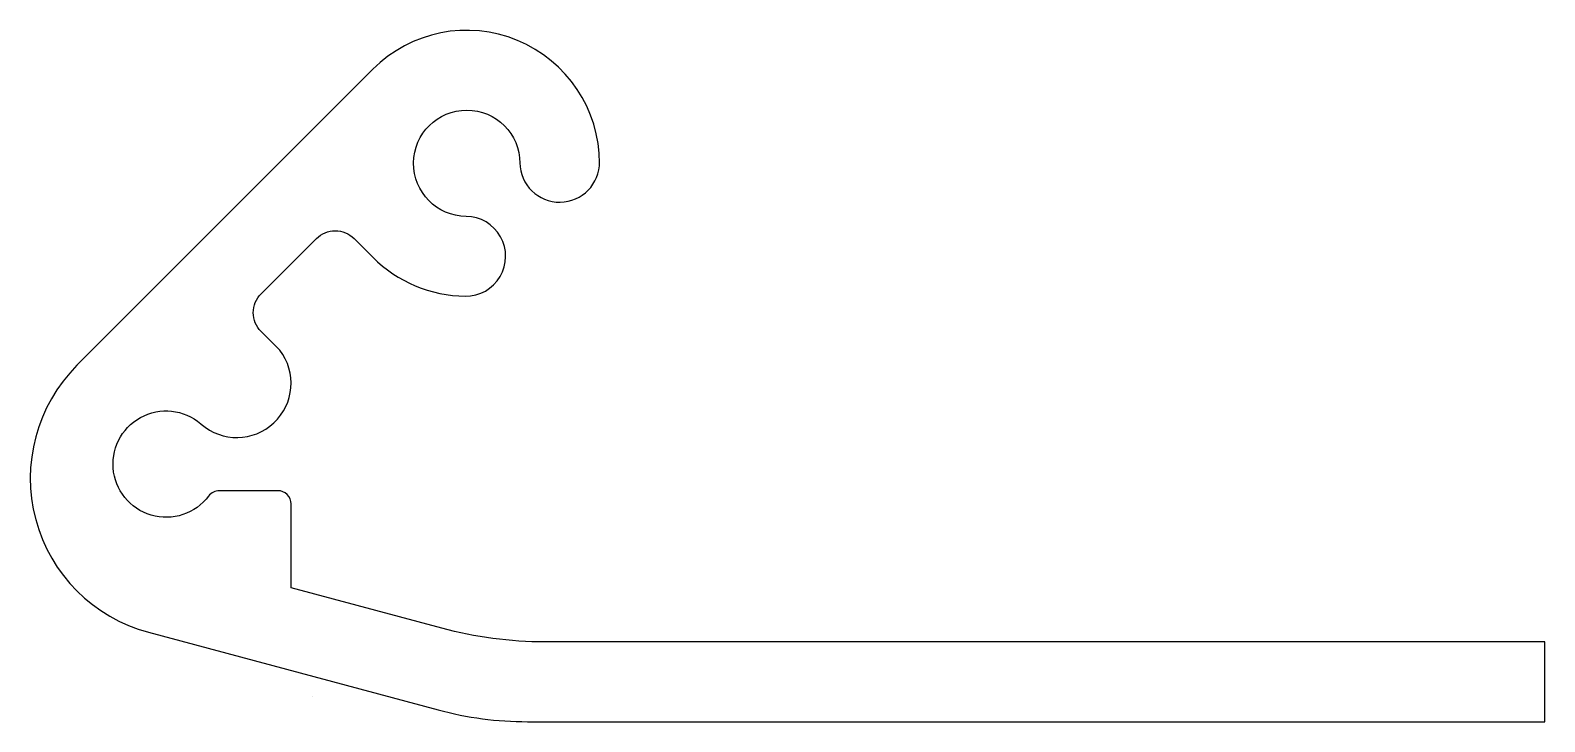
# Model space of a CAD drawing. Extents: x -550.5 to -493.5, y -46.5 to -20.5.
import ezdxf

# ---------------------------------------------------------------- set-up
doc = ezdxf.new("R2010")
doc.units = 0
doc.layers.add('ANA', color=150, linetype='CONTINUOUS')

msp = doc.modelspace()

# ---------------------------------------------------------------- linework, layer by layer
at = {"layer": 'ANA', "color": 140, "linetype": 'BYBLOCK'}
for points in [[(-529.105, -25.488, 0.668179), (-537.64, -21.953), (-548.774, -33.087, 0.57735), (-546.084, -43.125), (-535.184, -46.045, 0.065543), (-531.82, -46.488), (-493.531, -46.488), (-493.531, -43.488), (-531.161, -43.488, -0.065543), (-535.044, -42.977), (-540.717, -41.457), (-540.717, -38.302, 0.414214), (-541.217, -37.802), (-543.418, -37.802, 0.236068), (-543.818, -38.002, -2.679257), (-544.004, -35.388)], [(-544.101, -35.297, 0.905494), (-541.138, -32.522), (-541.845, -31.815, -0.414214), (-541.845, -30.4), (-539.761, -28.317, -0.414214), (-538.347, -28.317), (-537.64, -29.024, 0.196262), (-534.156, -30.488, 1), (-534.125, -27.488, -2.396899), (-532.105, -25.488)], [(-532.105, -25.468, 1), (-529.105, -25.437, 1)]]:
    msp.add_lwpolyline(points, format="xyb", dxfattribs=at)
at = {"layer": 'ANA'}
msp.add_lwpolyline([(-539.926, -45.524), (-539.926, -45.524)], dxfattribs=at)
at = {"layer": 'ANA', "color": 140, "linetype": 'BYBLOCK'}
msp.add_arc((-542.757, -33.762), 2.04, 52.5522, 52.7767, dxfattribs=at)

doc.saveas('drawing.dxf')
